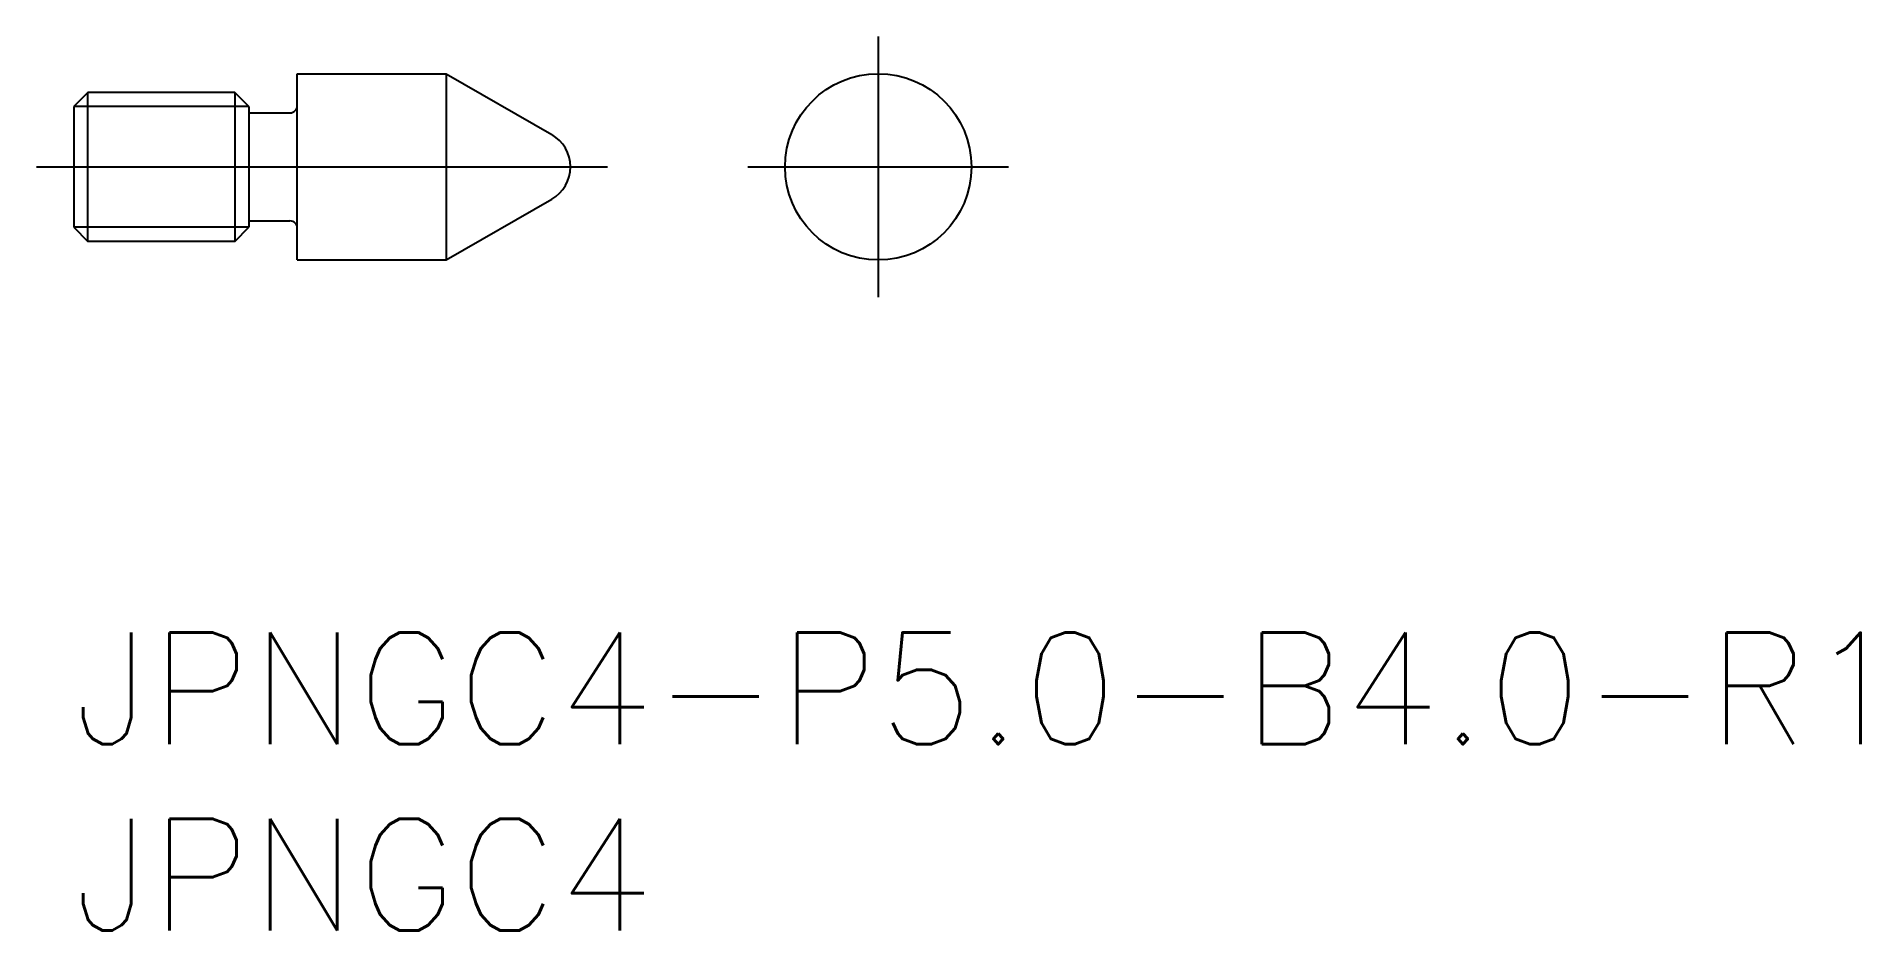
# Model space of a CAD drawing. Extents: x -1 to 48, y -8 to 16.
import ezdxf

# ---------------------------------------------------------------- set-up
doc = ezdxf.new("R2010")
doc.units = 0
doc.header["$LTSCALE"] = 0.5
doc.linetypes.add('CENTER', pattern=[50.8, 31.75, -6.35, 6.35, -6.35])
for name, color, linetype in [('MSM_CENTER', 1, 'CENTER'), ('MSM_CONTINUOUS', 7, 'CONTINUOUS'), ('MSM_NARROW', 5, 'CONTINUOUS'), ('MSM_PART_NUMBER', 7, 'CONTINUOUS')]:
    doc.layers.add(name, color=color, linetype=linetype)
doc.styles.get("Standard").update_dxf_attribs({"font": 'txt.shx', "height": 3, "bigfont": 'bigfont.shx'})

# ---------------------------------------------------------------- blocks, each defined once
blk = doc.blocks.new('*U2')
at = {"layer": 'MSM_PART_NUMBER'}
blk.add_text('JPNGC4-P5.0-B4.0-R1', height=3, dxfattribs=at).set_placement((0, -3))
blk = doc.blocks.new('*U3')
at = {"layer": 'MSM_PART_NUMBER'}
blk.add_text('JPNGC4', height=3, dxfattribs=at).set_placement((0, -8))

msp = doc.modelspace()

# ---------------------------------------------------------------- linework, layer by layer
at = {"layer": 'MSM_CENTER'}
for p, q in [((21.592, 16), (21.592, 9)), ((-1, 12.5), (14.33, 12.5)), ((18.092, 12.5), (25.092, 12.5))]:
    msp.add_line(p, q, dxfattribs=at)
at = {"layer": 'MSM_CONTINUOUS', "color": 7, "linetype": 'CONTINUOUS'}
for p, q in [((6, 15), (10, 15)), ((6, 10), (6, 15)), ((10, 15), (12.83, 13.366)), ((10, 15), (10, 10)), ((0, 14.121), (0, 10.879)), ((4.7, 14.121), (4.7, 10.879)), ((4.7, 13.95), (5.8, 13.95)), ((10, 10), (12.83, 11.634)), ((4.7, 11.05), (5.8, 11.05)), ((6, 10), (10, 10))]:
    msp.add_line(p, q, dxfattribs=at)
at = {"layer": 'MSM_CONTINUOUS'}
for p, q in [((0.379, 14.5), (0, 14.121)), ((4.321, 14.5), (0.379, 14.5)), ((0.379, 10.5), (0.379, 14.5)), ((4.321, 14.5), (4.321, 10.5)), ((4.7, 14.121), (4.321, 14.5)), ((0, 10.879), (0.379, 10.5)), ((4.321, 10.5), (4.7, 10.879)), ((4.321, 10.5), (0.379, 10.5))]:
    msp.add_line(p, q, dxfattribs=at)
msp.add_circle((21.592, 12.5), 2.5, dxfattribs=at)
at = {"layer": 'MSM_CONTINUOUS', "color": 7, "linetype": 'CONTINUOUS'}
for centre, start, end in [((5.8, 14.15), 270, 0), ((5.8, 10.85), 0, 90)]:
    msp.add_arc(centre, 0.2, start, end, dxfattribs=at)
at = {"layer": 'MSM_CONTINUOUS'}
msp.add_arc((12.33, 12.5), 1, 300, 60, dxfattribs=at)
at = {"layer": 'MSM_NARROW'}
for p, q in [((4.7, 14.121), (0, 14.121)), ((4.7, 10.879), (0, 10.879))]:
    msp.add_line(p, q, dxfattribs=at)

# ---------------------------------------------------------------- block references
at = {"layer": 'MSM_CONTINUOUS'}
for name in ['*U2', '*U3']:
    msp.add_blockref(name, (0, 0), dxfattribs=at)

doc.saveas('drawing.dxf')
